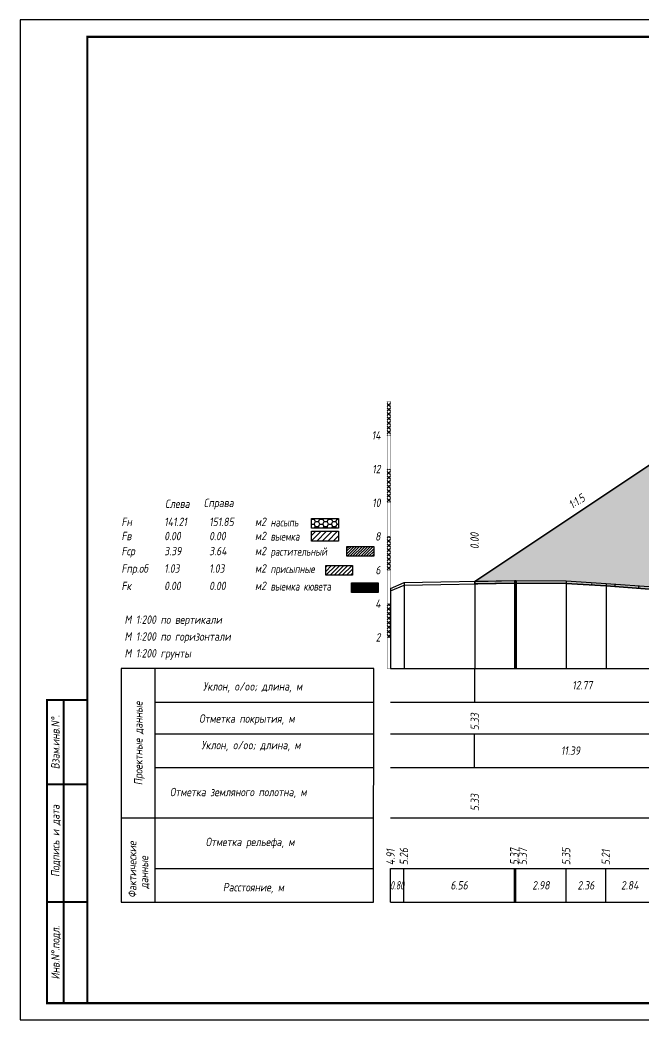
# Model space of a CAD drawing. Extents: x -717 to 1451, y -133302 to 233.
# Drawn here: x -30.1 to 155.2, y -103523.4 to -103226.4 of the extents above; entities that cross this region are included whole.
import ezdxf
from ezdxf.enums import TextEntityAlignment as Align

# ---------------------------------------------------------------- set-up
doc = ezdxf.new("R2010")
doc.units = 0
for name, color, linetype in [('Зарамочное оформление', 7, 'Continuous'), ('Код_510', 7, 'Continuous'), ('Код_514', 1, 'Continuous'), ('Код_516', 1, 'Continuous'), ('Контур_0', 7, 'Continuous'), ('Контур_508', 7, 'Continuous'), ('Контур_512', 7, 'Continuous'), ('Контур_513', 7, 'Continuous'), ('Контур_818', 7, 'Continuous'), ('Красный поперечник', 1, 'Continuous'), ('Линейка абсолютных высот', 7, 'Continuous'), ('Объем выемки', 7, 'Continuous'), ('Объем кюветов', 7, 'Continuous'), ('Объем насыпи', 7, 'Continuous'), ('Объем присыпных обочин', 7, 'Continuous'), ('Объем срезки растительного слоя', 7, 'Continuous'), ('Объём_2650', 7, 'Continuous'), ('Объём_2661', 7, 'Continuous'), ('Объём_2666', 7, 'Continuous'), ('Объём_2667', 7, 'Continuous'), ('Объём_2668', 7, 'Continuous'), ('Объём_2669', 7, 'Continuous'), ('Объём_2675', 7, 'Continuous'), ('Рабочие отметки', 7, 'Continuous'), ('Таблица', 7, 'Continuous'), ('Уклоны проезжей части', 7, 'Continuous'), ('Черный поперечник', 3, 'Continuous')]:
    doc.layers.add(name, color=color, linetype=linetype)
for name, color, linetype, true_color in [('Контур_2570', 7, 'Continuous', 0x80ff00), ('Контур_2736', 4, 'Continuous', 0x00ffff), ('Контур_2737', 4, 'Continuous', 0x00ffff), ('Контур_2738', 4, 'Continuous', 0x00ffff), ('Контур_2739', 4, 'Continuous', 0x00ffff), ('Контур_2741', 4, 'Continuous', 0x00ffff), ('Контур_2742', 4, 'Continuous', 0x00ffff), ('Контур_2743', 4, 'Continuous', 0x00ffff), ('Контур_2744', 7, 'Continuous', 0xa4ffff), ('Контур_2745', 7, 'Continuous', 0xa4ffff), ('Контур_2747', 4, 'Continuous', 0x00ffff), ('Контур_2748', 4, 'Continuous', 0x00ffff), ('Контур_2749', 4, 'Continuous', 0x00ffff), ('Контур_2750', 4, 'Continuous', 0x00ffff), ('Контур_2751', 4, 'Continuous', 0x00ffff), ('Контур_2752', 4, 'Continuous', 0x00ffff), ('Контур_703', 4, 'Continuous', 0x00ffff), ('Контур_705', 4, 'Continuous', 0x00ffff), ('Контур_707', 4, 'Continuous', 0x00ffff), ('Контур_720', 131, 'Continuous', 0xaaffff), ('Объём_2563', 7, 'Continuous', 0xff8000), ('Объём_2570', 7, 'Continuous', 0x80ff00), ('Объём_2600', 7, 'Continuous', 0x808000), ('Объём_2620', 2, 'Continuous', 0xffff00)]:
    doc.layers.add(name, color=color, linetype=linetype, true_color=true_color)
doc.styles.add('М', font='romand.shx', dxfattribs={"width": 0.8, "oblique": 10, "height": 2.5})
pattern_1 = [(45.0000013, (0, 0), (-0.6735192404, 0.673519211), []), (135.0000003, (0, 0), (-0.673519222, -0.67351923), [])]

# ---------------------------------------------------------------- blocks, each defined once
blk = doc.blocks.new('условные обозначения')
at = {"layer": 'Объём_2563'}
h = blk.add_hatch(dxfattribs=at)
h.set_pattern_fill('ANSI31', color=256, scale=0.3)
h.set_pattern_definition([(45, (-34.5, -100.5), (-0.673519, 0.673519), [])])
h.paths.add_polyline_path([(18.26, 7.53), (27.08, 7.53), (27.08, 4.62), (18.26, 4.62)])
at = {"layer": 'Объём_2570'}
h = blk.add_hatch(dxfattribs=at)
h.set_pattern_fill('ANSI31', color=3, scale=0.2)
h.set_pattern_definition([(45, (-32.9034, -100.5), (-0.4490128, 0.4490128), [])])
h.paths.add_polyline_path([(25.29, 13.16), (34.12, 13.16), (34.12, 10.25), (25.29, 10.25)])
at = {"layer": 'Объём_2600'}
h = blk.add_hatch(dxfattribs=at)
h.set_pattern_fill('ANSI31', color=6, scale=0.4)
h.set_pattern_definition([(45, (-34.5, -100.5), (-0.898026, 0.898026), [])])
h.paths.add_polyline_path([(13.63, 17.67), (22.46, 17.67), (22.46, 14.76), (13.63, 14.76)])
at = {"layer": 'Объём_2620'}
h = blk.add_hatch(dxfattribs=at)
h.set_pattern_fill('ANSI31', color=2, scale=0.1)
h.set_pattern_definition([(45, (-33.755, -100.5), (-0.2245064, 0.2245064), [])])
h.paths.add_polyline_path([(26.75, 2.41), (35.57, 2.41), (35.57, -0.5), (26.75, -0.5)])
at = {"layer": 'Объём_2650'}
h = blk.add_hatch(dxfattribs=at)
h.set_pattern_fill('HONEY', color=5, scale=0.3)
h.set_pattern_definition([(0, (-34.5, -100.5), (1.42875, 0.824889), [0.9525, -1.905]), (120, (-34.5, -100.5), (-1.42875, 0.824889), [0.9525, -1.905]), (60, (-34.5, -100.5), (3e-09, 1.6497784), [-1.905, 0.9525])])
h.paths.add_polyline_path([(13.63, 21.49), (22.46, 21.49), (22.46, 18.58), (13.63, 18.58)])
at = {"layer": 'Объём_2563'}
blk.add_lwpolyline([(18.26, 7.53), (27.08, 7.53), (27.08, 4.62), (18.26, 4.62)], close=True, dxfattribs=at)
at = {"layer": 'Объём_2620', "color": 2}
blk.add_lwpolyline([(26.75, 2.41), (35.57, 2.41), (35.57, -0.5), (26.75, -0.5)], close=True, dxfattribs=at)
at = {"layer": 'Объём_2650', "color": 5}
blk.add_lwpolyline([(13.63, 21.49), (22.46, 21.49), (22.46, 18.58), (13.63, 18.58)], close=True, dxfattribs=at)
at = {"layer": 'Объём_2650', "color": 6}
blk.add_lwpolyline([(13.63, 17.67), (22.46, 17.67), (22.46, 14.76), (13.63, 14.76)], close=True, dxfattribs=at)
at = {"layer": 'Объём_2650', "color": 3}
blk.add_lwpolyline([(25.29, 13.16), (34.12, 13.16), (34.12, 10.25), (25.29, 10.25)], close=True, dxfattribs=at)
at = {"layer": 'Объем насыпи', "color": 1, "style": 'М', "oblique": 10, "width": 0.8}
for s, p in [('насыпь', (0.09, 19.09)), ('выемка', (0.09, 14.89)), ('растительный', (0.09, 10.42)), ('присыпные', (0.09, 5.24)), ('выемка кювета', (0.09, 0.06))]:
    blk.add_text(s, height=2.5, dxfattribs=at).set_placement(p)

msp = doc.modelspace()

# ---------------------------------------------------------------- hatches: boundary and pattern name
at = {"transparency": 33554681}
h = msp.add_hatch(dxfattribs=at)
h.set_pattern_fill('ANGLE', color=256)
h.set_pattern_definition([(0, (0, 0), (0, 6.985), [5.08, -1.905]), (90, (0, 0), (-6.985, 4e-16), [5.08, -1.905])])
h.paths.add_polyline_path([(217.774, -103397.587), (190.628, -103397.372), (182.514, -103396.284), (168.109, -103395.742), (159.315, -103395.575), (158.918, -103395.536), (158.126, -103395.536), (143.947, -103394.493), (132.142, -103393.783), (117.226, -103393.685), (116.919, -103393.678), (105, -103393.89), (105, -103393.14), (116.919, -103392.928), (117.226, -103392.935), (132.142, -103393.033), (143.947, -103393.743), (158.126, -103394.786), (158.918, -103394.786), (159.315, -103394.825), (168.109, -103394.992), (182.514, -103395.534), (190.628, -103396.622), (218.103, -103396.837), (218.103, -103397.587)])
at = {"layer": 'Линейка абсолютных высот'}
h = msp.add_hatch(dxfattribs=at)
h.set_pattern_fill('ANSI37', scale=0.3, style=0)
h.set_pattern_definition(pattern_1)
h.paths.add_polyline_path([(80, -103349.789), (80, -103339.789), (79, -103339.789), (79, -103349.789)])
h = msp.add_hatch(dxfattribs=at)
h.set_pattern_fill('ANSI37', scale=0.3, style=0)
h.set_pattern_definition(pattern_1)
h.paths.add_polyline_path([(80, -103369.789), (80, -103359.789), (79, -103359.789), (79, -103369.789)])
h = msp.add_hatch(dxfattribs=at)
h.set_pattern_fill('ANSI37', scale=0.3, style=0)
h.set_pattern_definition(pattern_1)
h.paths.add_polyline_path([(80, -103389.789), (80, -103379.789), (79, -103379.789), (79, -103389.789)])
h = msp.add_hatch(dxfattribs=at)
h.set_pattern_fill('ANSI37', scale=0.3, style=0)
h.set_pattern_definition(pattern_1)
h.paths.add_polyline_path([(80, -103409.789), (80, -103399.789), (79, -103399.789), (79, -103409.789)])
at = {"layer": 'Объём_2600'}
h = msp.add_hatch(dxfattribs=at)
h.set_pattern_fill('HONEY', color=5, scale=0.3)
h.paths.add_polyline_path([(105, -103393.14), (161.93, -103355.186), (218.103, -103353.501), (218.103, -103397.587), (190.628, -103397.372), (182.514, -103396.284), (168.109, -103395.742), (159.315, -103395.575), (158.918, -103395.536), (158.126, -103395.536), (143.947, -103394.493), (132.142, -103393.783), (117.226, -103393.685), (116.919, -103393.678), (105, -103393.89)])

# ---------------------------------------------------------------- linework, layer by layer
at = {"layer": 'Код_510'}
for p, q in [((79.946, -103488.421), (79.946, -103478.421)), ((83.944, -103488.421), (83.944, -103478.421)), ((116.736, -103488.421), (116.736, -103478.421)), ((116.864, -103488.421), (116.864, -103478.421)), ((117.172, -103488.421), (117.172, -103478.421)), ((132.088, -103488.421), (132.088, -103478.421)), ((143.893, -103488.421), (143.893, -103478.421))]:
    msp.add_line(p, q, dxfattribs=at)
at = {"layer": 'Код_514'}
msp.add_line((105, -103429), (105, -103419), dxfattribs=at)
at = {"layer": 'Код_516'}
msp.add_line((104.946, -103448.421), (104.946, -103438.421), dxfattribs=at)
at = {"layer": 'Контур_0', "flags": 128}
for points in [[(168.845, -103350.576), (105, -103393.14), (105, -103393.14), (105, -103393.14), (105, -103393.14), (105, -103393.14), (105, -103393.14), (105, -103393.14), (105, -103393.14), (105, -103393.14), (105, -103393.14), (105, -103393.14), (105, -103393.14), (105, -103393.14), (105, -103393.14), (105, -103393.14)], [(168.845, -103350.576), (105, -103393.14), (105, -103393.14), (105, -103393.14), (105, -103393.14), (105, -103393.14), (105, -103393.14), (105, -103393.14), (105, -103393.14), (105, -103393.14), (105, -103393.14), (105, -103393.14), (105, -103393.14), (105, -103393.14), (105, -103393.14), (105, -103393.14), (105, -103393.14), (105, -103393.14), (105, -103393.14), (105, -103393.14), (105, -103393.14), (105, -103393.14), (105, -103393.14), (105, -103393.14), (105, -103393.14), (105, -103393.14), (105, -103393.14), (105, -103393.14), (105, -103393.14), (105, -103393.14)]]:
    msp.add_lwpolyline(points, dxfattribs=at)
at = {"layer": 'Контур_2570', "flags": 128}
msp.add_lwpolyline([(80, -103395.988), (83.998, -103394.256), (116.79, -103393.684), (116.919, -103393.678), (117.226, -103393.685), (132.142, -103393.783), (143.947, -103394.493), (158.126, -103395.536)], dxfattribs=at)
at = {"layer": 'Контур_2736', "flags": 128}
msp.add_lwpolyline([(168.845, -103350.576), (105, -103393.14)], dxfattribs=at)
at = {"layer": 'Контур_2737', "flags": 128}
msp.add_lwpolyline([(105, -103393.14), (105, -103393.14)], dxfattribs=at)
at = {"layer": 'Контур_2738', "flags": 128}
msp.add_lwpolyline([(105, -103393.14), (105, -103393.14)], dxfattribs=at)
at = {"layer": 'Контур_2739', "flags": 128}
msp.add_lwpolyline([(105, -103393.14), (105, -103393.14)], dxfattribs=at)
at = {"layer": 'Контур_2741', "flags": 128}
msp.add_lwpolyline([(105, -103393.14), (105, -103393.14)], dxfattribs=at)
at = {"layer": 'Контур_2742', "flags": 128}
msp.add_lwpolyline([(105, -103393.14), (105, -103393.14)], dxfattribs=at)
at = {"layer": 'Контур_2743', "flags": 128}
msp.add_lwpolyline([(105, -103393.14), (105, -103393.14)], dxfattribs=at)
at = {"layer": 'Контур_2744', "flags": 128}
msp.add_lwpolyline([(105, -103393.14), (105, -103393.14)], dxfattribs=at)
msp.add_lwpolyline([(105, -103393.14), (105, -103393.14)], dxfattribs=at)
msp.add_lwpolyline([(105, -103393.14), (105, -103393.14)], dxfattribs=at)
msp.add_lwpolyline([(105, -103393.14), (105, -103393.14)], dxfattribs=at)
msp.add_lwpolyline([(105, -103393.14), (105, -103393.14)], dxfattribs=at)
msp.add_lwpolyline([(105, -103393.14), (105, -103393.14)], dxfattribs=at)
at = {"layer": 'Контур_2745', "flags": 128}
msp.add_lwpolyline([(105, -103393.14), (105, -103393.14)], dxfattribs=at)
msp.add_lwpolyline([(105, -103393.14), (105, -103393.14)], dxfattribs=at)
msp.add_lwpolyline([(105, -103393.14), (105, -103393.14)], dxfattribs=at)
msp.add_lwpolyline([(105, -103393.14), (105, -103393.14)], dxfattribs=at)
msp.add_lwpolyline([(105, -103393.14), (105, -103393.14)], dxfattribs=at)
msp.add_lwpolyline([(105, -103393.14), (105, -103393.14)], dxfattribs=at)
at = {"layer": 'Контур_2747', "flags": 128}
msp.add_lwpolyline([(105, -103393.14), (105, -103393.14)], dxfattribs=at)
at = {"layer": 'Контур_2748', "flags": 128}
msp.add_lwpolyline([(105, -103393.14), (105, -103393.14)], dxfattribs=at)
at = {"layer": 'Контур_2749', "flags": 128}
msp.add_lwpolyline([(105, -103393.14), (105, -103393.14)], dxfattribs=at)
at = {"layer": 'Контур_2750', "flags": 128}
msp.add_lwpolyline([(105, -103393.14), (105, -103393.14)], dxfattribs=at)
at = {"layer": 'Контур_2751', "flags": 128}
msp.add_lwpolyline([(105, -103393.14), (105, -103393.14)], dxfattribs=at)
at = {"layer": 'Контур_2752', "flags": 128}
msp.add_lwpolyline([(105, -103393.14), (105, -103393.14)], dxfattribs=at)
at = {"layer": 'Контур_508', "flags": 128}
msp.add_lwpolyline([(105, -103393.14), (161.93, -103355.186), (218.103, -103353.501), (274.276, -103355.186), (339.503, -103398.671)], dxfattribs=at)
at = {"layer": 'Контур_512', "flags": 128}
msp.add_lwpolyline([(105, -103393.14), (161.93, -103355.186), (218.103, -103353.501), (274.276, -103355.186), (339.503, -103398.671)], dxfattribs=at)
at = {"layer": 'Контур_513', "flags": 128}
msp.add_lwpolyline([(105, -103393.14), (161.93, -103355.186), (218.103, -103353.501), (274.276, -103355.186), (339.503, -103398.671)], dxfattribs=at)
at = {"layer": 'Контур_703', "flags": 128}
for points in [[(168.845, -103350.576), (105, -103393.14)], [(105, -103393.14), (105, -103393.14)]]:
    msp.add_lwpolyline(points, dxfattribs=at)
at = {"layer": 'Контур_705', "flags": 128}
msp.add_lwpolyline([(105, -103393.14), (105, -103393.14)], dxfattribs=at)
at = {"layer": 'Контур_707', "flags": 128}
msp.add_lwpolyline([(105, -103393.14), (105, -103393.14)], dxfattribs=at)
at = {"layer": 'Контур_720', "flags": 128}
msp.add_lwpolyline([(105, -103393.14), (105, -103393.14)], dxfattribs=at)
at = {"layer": 'Контур_818', "flags": 128}
msp.add_lwpolyline([(105, -103393.89), (116.79, -103393.684), (116.919, -103393.678), (117.226, -103393.685), (132.142, -103393.783), (143.947, -103394.493), (158.126, -103395.536), (158.918, -103395.536), (159.315, -103395.575), (168.109, -103395.742), (182.514, -103396.284), (190.628, -103397.372), (217.774, -103397.587), (218.103, -103397.587), (252.399, -103397.603), (271.491, -103397.264), (280.171, -103396.916), (291.361, -103397.248), (294.446, -103397.079), (316.345, -103398.397), (338.171, -103399.337), (339.177, -103399.386), (339.503, -103399.421)], dxfattribs=at)
at = {"layer": 'Красный поперечник'}
for q in [(168.845, -103350.576), (105, -103419)]:
    msp.add_line((105, -103393.14), q, dxfattribs=at)
at = {"layer": 'Линейка абсолютных высот', "color": 7, "const_width": 0.1, "flags": 128}
for points in [[(80, -103349.789), (80, -103339.789), (79, -103339.789), (79, -103349.789), (80, -103349.789)], [(80, -103359.789), (80, -103349.789), (79, -103349.789), (79, -103359.789), (80, -103359.789)], [(80, -103369.789), (80, -103359.789), (79, -103359.789), (79, -103369.789), (80, -103369.789)], [(80, -103379.789), (80, -103369.789), (79, -103369.789), (79, -103379.789), (80, -103379.789)], [(80, -103389.789), (80, -103379.789), (79, -103379.789), (79, -103389.789), (80, -103389.789)], [(80, -103399.789), (80, -103389.789), (79, -103389.789), (79, -103399.789), (80, -103399.789)], [(80, -103409.789), (80, -103399.789), (79, -103399.789), (79, -103409.789), (80, -103409.789)], [(80, -103419), (80, -103409.789), (79, -103409.789), (79, -103419), (80, -103419)]]:
    msp.add_lwpolyline(points, dxfattribs=at)
at = {"layer": 'Объём_2570', "flags": 128}
msp.add_lwpolyline([(158.126, -103395.536), (143.947, -103394.493), (132.142, -103393.783), (117.226, -103393.685), (116.919, -103393.678), (105, -103393.89), (105, -103393.14), (116.919, -103392.928), (117.226, -103392.935), (132.142, -103393.033), (143.947, -103393.743), (158.126, -103394.786)], dxfattribs=at)
at = {"layer": 'Объём_2600', "color": 5, "flags": 128}
msp.add_lwpolyline([(105, -103393.14), (161.93, -103355.186), (218.103, -103353.501), (218.103, -103397.587), (190.628, -103397.372), (182.514, -103396.284), (168.109, -103395.742), (159.315, -103395.575), (158.918, -103395.536), (158.126, -103395.536), (143.947, -103394.493), (132.142, -103393.783), (117.226, -103393.685), (116.919, -103393.678), (105, -103393.89), (105, -103393.14), (105, -103393.14)], dxfattribs=at)
at = {"layer": 'Объём_2661', "flags": 128}
msp.add_lwpolyline([(168.845, -103350.576), (105, -103393.14)], dxfattribs=at)
at = {"layer": 'Объём_2666', "flags": 128}
msp.add_lwpolyline([(168.845, -103350.576), (105, -103393.14)], dxfattribs=at)
at = {"layer": 'Объём_2667', "flags": 128}
msp.add_lwpolyline([(105, -103393.14), (105, -103393.14)], dxfattribs=at)
msp.add_lwpolyline([(105, -103393.14), (105, -103393.14)], dxfattribs=at)
at = {"layer": 'Объём_2668', "flags": 128}
msp.add_lwpolyline([(105, -103393.14), (105, -103393.14)], dxfattribs=at)
msp.add_lwpolyline([(105, -103393.14), (105, -103393.14)], dxfattribs=at)
at = {"layer": 'Объём_2669', "flags": 128}
msp.add_lwpolyline([(105, -103393.14), (105, -103393.14)], dxfattribs=at)
msp.add_lwpolyline([(105, -103393.14), (105, -103393.14)], dxfattribs=at)
at = {"layer": 'Объём_2675', "flags": 128}
msp.add_lwpolyline([(105, -103393.14), (105, -103393.14)], dxfattribs=at)
msp.add_lwpolyline([(105, -103393.14), (105, -103393.14)], dxfattribs=at)
msp.add_lwpolyline([(105, -103393.14), (105, -103393.14)], dxfattribs=at)
msp.add_lwpolyline([(105, -103393.14), (105, -103393.14)], dxfattribs=at)
msp.add_lwpolyline([(105, -103393.14), (105, -103393.14)], dxfattribs=at)
msp.add_lwpolyline([(105, -103393.14), (105, -103393.14)], dxfattribs=at)
msp.add_lwpolyline([(105, -103393.14), (105, -103393.14)], dxfattribs=at)
msp.add_lwpolyline([(105, -103393.14), (105, -103393.14)], dxfattribs=at)
msp.add_lwpolyline([(105, -103393.14), (105, -103393.14)], dxfattribs=at)
msp.add_lwpolyline([(105, -103393.14), (105, -103393.14)], dxfattribs=at)
msp.add_lwpolyline([(105, -103393.14), (105, -103393.14)], dxfattribs=at)
msp.add_lwpolyline([(105, -103393.14), (105, -103393.14)], dxfattribs=at)
at = {"layer": 'Таблица'}
for p, q in [((80, -103419), (364.503, -103419)), ((80, -103429), (364.503, -103429)), ((80, -103438.421), (364.503, -103438.421)), ((79.946, -103448.421), (364.449, -103448.421)), ((79.946, -103463.421), (364.449, -103463.421)), ((79.946, -103478.421), (364.449, -103478.421)), ((79.946, -103488.421), (364.449, -103488.421))]:
    msp.add_line(p, q, dxfattribs=at)
at = {"layer": 'Таблица', "linetype": 'Continuous', "flags": 128}
for points in [[(0, -103419), (-0.054, -103488.421)], [(75, -103419), (0, -103419)], [(10, -103419), (10, -103488.421)], [(74.946, -103488.421), (75, -103419)], [(10, -103429), (75, -103429)], [(10, -103438.421), (75, -103438.421)], [(9.946, -103448.421), (74.946, -103448.421)], [(-0.054, -103463.421), (74.946, -103463.421)], [(9.946, -103478.421), (74.946, -103478.421)], [(-0.054, -103488.421), (74.946, -103488.421)]]:
    msp.add_lwpolyline(points, dxfattribs=at)
at = {"layer": 'Черный поперечник', "color": 7}
for p, q in [((83.998, -103393.506), (83.998, -103419)), ((116.79, -103392.934), (116.79, -103419)), ((116.919, -103392.928), (116.919, -103419)), ((117.226, -103392.935), (117.226, -103419)), ((132.142, -103393.033), (132.142, -103419)), ((143.947, -103393.743), (143.947, -103419)), ((80, -103395.238), (80, -103419))]:
    msp.add_line(p, q, dxfattribs=at)
at = {"layer": 'Черный поперечник', "flags": 128}
msp.add_lwpolyline([(80, -103395.238), (83.998, -103393.506), (116.79, -103392.934), (116.919, -103392.928), (117.226, -103392.935), (132.142, -103393.033), (143.947, -103393.743), (158.126, -103394.786)], dxfattribs=at)

# ---------------------------------------------------------------- block references
at = {"layer": 'Объём_2570', "xscale": 0.9}
msp.add_blockref('условные обозначения', (44.274, -103395.948), dxfattribs=at)

# ---------------------------------------------------------------- texts
at = {"style": 'М', "oblique": 10, "width": 0.8}
msp.add_text('М 1:200 грунты', height=2.5, dxfattribs=at).set_placement((0.973, -103415.769))
at = {"layer": 'Код_510', "style": 'М', "oblique": 10, "width": 0.8}
for s, p in [('4.91', (79.946, -103477.421)), ('5.26', (83.944, -103477.421)), ('5.37', (116.736, -103477.421)), ('5.37', (119.236, -103477.421)), ('5.35', (132.088, -103477.421)), ('5.21', (143.893, -103477.421))]:
    msp.add_text(s, height=2.5, rotation=90, dxfattribs=at).set_placement(p, align=Align.MIDDLE_LEFT)
at = {"layer": 'Код_510', "style": 'М', "oblique": 10}
for s, width, p in [('0.80', 0.6, (81.945, -103483.421)), ('6.56', 0.8, (100.34, -103483.421)), ('2.98', 0.8, (124.63, -103483.421)), ('2.36', 0.8, (137.99, -103483.421)), ('2.84', 0.8, (150.982, -103483.421))]:
    msp.add_text(s, height=2.5, dxfattribs=dict(at, width=width)).set_placement(p, align=Align.MIDDLE_CENTER)
at = {"layer": 'Код_514', "style": 'М', "oblique": 10, "width": 0.8}
msp.add_text('12.77', height=2.5, dxfattribs=at).set_placement((136.923, -103424), align=Align.MIDDLE_CENTER)
msp.add_text('5.33', height=2.5, rotation=90, dxfattribs=at).set_placement((105, -103437.382), align=Align.MIDDLE_LEFT)
at = {"layer": 'Код_516', "style": 'М', "oblique": 10, "width": 0.8}
msp.add_text('11.39', height=2.5, dxfattribs=at).set_placement((133.411, -103443.421), align=Align.MIDDLE_CENTER)
msp.add_text('5.33', height=2.5, rotation=90, dxfattribs=at).set_placement((105, -103461.371), align=Align.MIDDLE_LEFT)
at = {"layer": 'Линейка абсолютных высот', "style": 'М', "oblique": 10, "width": 0.8}
for s, p in [('14', (77, -103349.789)), ('12', (77, -103359.789)), ('10', (77, -103369.789)), ('8', (77, -103379.789)), ('6', (77, -103389.789)), ('4', (77, -103399.789)), ('2', (77, -103409.789))]:
    msp.add_text(s, height=2.5, dxfattribs=at).set_placement(p, align=Align.MIDDLE_RIGHT)
at = {"layer": 'Объем выемки', "style": 'М', "oblique": 10, "width": 0.8}
for s, p in [('Fв', (0.085, -103380.932)), ('0.00', (12.785, -103380.932)), ('0.00', (26.126, -103380.932)), ('м2', (39.731, -103380.898))]:
    msp.add_text(s, height=2.5, dxfattribs=at).set_placement(p)
at = {"layer": 'Объем кюветов', "style": 'М', "oblique": 10, "width": 0.8}
for s, p in [('Fк', (0.085, -103395.757)), ('0.00', (12.785, -103395.757)), ('0.00', (26.126, -103395.757)), ('м2', (39.731, -103395.723))]:
    msp.add_text(s, height=2.5, dxfattribs=at).set_placement(p)
at = {"layer": 'Объем насыпи', "style": 'М', "oblique": 10, "width": 0.8}
for s, p in [('Слева', (13.029, -103371.346)), ('Справа', (24.522, -103371.079)), ('Fн', (0.085, -103376.727)), ('141.21', (12.785, -103376.727)), ('151.85', (26.126, -103376.727)), ('м2', (39.731, -103376.694))]:
    msp.add_text(s, height=2.5, dxfattribs=at).set_placement(p)
at = {"layer": 'Объем присыпных обочин', "style": 'М', "oblique": 10, "width": 0.8}
for s, p in [('Fпр.об', (0.085, -103390.578)), ('1.03', (12.785, -103390.578)), ('1.03', (26.126, -103390.578)), ('м2', (39.731, -103390.545))]:
    msp.add_text(s, height=2.5, dxfattribs=at).set_placement(p)
at = {"layer": 'Объем срезки растительного слоя', "style": 'М', "oblique": 10, "width": 0.8}
for s, p in [('Fср', (0.085, -103385.4)), ('3.39', (12.785, -103385.4)), ('3.64', (26.126, -103385.4)), ('м2', (39.731, -103385.366))]:
    msp.add_text(s, height=2.5, dxfattribs=at).set_placement(p)
at = {"layer": 'Рабочие отметки', "color": 1, "style": 'М', "oblique": 10, "width": 0.8}
msp.add_text('0.00', height=2.5, rotation=90, dxfattribs=at).set_placement((104.922, -103383.571), align=Align.MIDDLE_LEFT)
at = {"layer": 'Таблица', "style": 'М', "oblique": 10, "width": 0.8}
for s, p in [('М 1:200 по вертикали', (0.973, -103405.769)), ('М 1:200 по горизонтали', (0.973, -103410.769)), ('Уклон, o/oo; длина, м', (24.315, -103425.584)), ('Отметка покрытия, м', (23.148, -103435.139)), ('Уклон, o/oo; длина, м', (23.824, -103443.017)), ('Отметка земляного полотна, м', (14.462, -103456.965)), ('Отметка рельефа, м', (25.077, -103471.777)), ('Расстояние, м', (30.202, -103485.23))]:
    msp.add_text(s, height=2.5, dxfattribs=at).set_placement(p)
for s, p in [('Проектные данные ', (6.327, -103453.687)), ('Фактические ', (4.506, -103487.141)), ('данные', (8.012, -103484.436))]:
    msp.add_text(s, height=2.5, rotation=90, dxfattribs=at).set_placement(p)
at = {"layer": 'Уклоны проезжей части', "color": 1, "style": 'М', "oblique": 10, "width": 0.8}
msp.add_text('1:1.5', height=2.5, rotation=33.69007, dxfattribs=at).set_placement((136.368, -103371.026), align=Align.BOTTOM_CENTER)

# ---------------------------------------------------------------- wipeouts: each hides what was drawn before it
msp.add_wipeout([(-10.054, -103428.421), (-22.054, -103428.421), (-22.054, -103518.421), (-10.054, -103518.421)]).dxf.layer = 'Зарамочное оформление'

# ---------------------------------------------------------------- next in the draw order: linework, layer by layer
at = {"flags": 128}
msp.add_lwpolyline([(-30.054, -103523.421), (389.946, -103523.421), (389.946, -103226.421), (-30.054, -103226.421)], close=True, dxfattribs=at)
at = {"const_width": 0.6, "flags": 128}
msp.add_lwpolyline([(-10.054, -103518.421), (384.946, -103518.421), (384.946, -103231.421), (-10.054, -103231.421)], close=True, dxfattribs=at)
at = {"layer": 'Зарамочное оформление', "linetype": 'Continuous', "lineweight": -3, "const_width": 0.6, "flags": 128}
for points in [[(-10.054, -103518.421), (-22.054, -103518.421), (-22.054, -103428.421), (-10.054, -103428.421)], [(-17.054, -103518.421), (-17.054, -103428.421)], [(-22.054, -103453.421), (-10.054, -103453.421)], [(-22.054, -103488.421), (-10.054, -103488.421)]]:
    msp.add_lwpolyline(points, dxfattribs=at)

# ---------------------------------------------------------------- next in the draw order: texts
at = {"layer": 'Зарамочное оформление', "lineweight": 15, "style": 'М', "oblique": 10, "width": 0.8}
for s, p in [('Взам.инв.N%%d.', (-19.554, -103440.921)), ('Подпись и дата', (-19.572, -103470.227)), ('Инв.N%%d.подл.', (-19.554, -103503.421))]:
    msp.add_text(s, height=2.5, rotation=90, dxfattribs=at).set_placement(p, align=Align.MIDDLE_CENTER)

doc.saveas('drawing.dxf')
